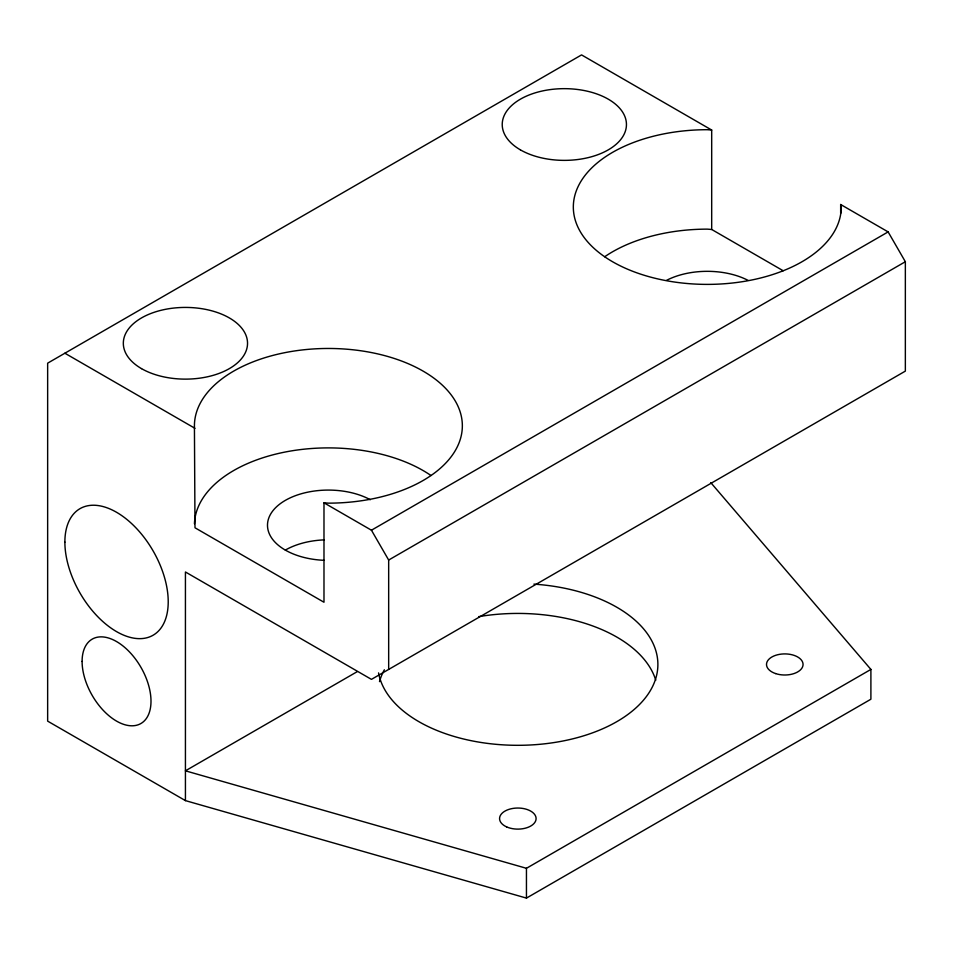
<?xml version="1.0" encoding="UTF-8"?>
<svg xmlns="http://www.w3.org/2000/svg" width="953" height="953" viewBox="0 0 953 953"><rect width="100%" height="100%" fill="white"/><g stroke="black" fill="none" stroke-linecap="round" stroke-linejoin="round"><path stroke-width="1.43" d="M710.795 482.647L870.899 669.423L870.899 699.216L526.449 898.095L185.43 800.615L185.43 571.979L371.444 679.37L905.35 371.11L905.35 261.73L888.125 231.901L840.665 204.502L840.665 213.412M526.449 898.095L526.449 868.302L870.899 669.423M323.984 502.815L328.38 503.148A133.968 77.348 0 0 0 462.348 425.8A133.968 77.348 0 0 0 328.38 348.464A133.968 77.348 0 0 0 194.424 425.8L194.996 527.783L323.984 602.248L323.984 502.815L371.444 530.213L888.125 231.901M388.669 669.423L388.669 560.042L905.35 261.73M357.208 671.662L185.43 770.822L526.449 868.302M783.199 270.759L711.688 229.47L711.688 130.037L707.281 129.703A133.968 77.348 0 0 0 573.325 207.051A133.968 77.348 0 0 0 707.281 284.387A133.968 77.348 0 0 0 841.249 207.051L840.665 204.502M711.688 229.47L707.281 229.137A133.968 77.348 0 0 0 604.69 256.75M711.688 130.037L581.556 54.905L47.65 363.164L47.65 721.135L185.43 800.615M64.875 353.218L194.996 428.338M371.444 530.213L388.669 560.042M194.448 523.805A133.968 77.348 0 0 1 283.72 452.318A133.968 77.348 0 0 1 430.982 475.511M324.056 560.304A60.897 35.154 0 0 1 272.665 511.058A60.897 35.154 0 0 1 370.312 499.741M666.528 280.361A60.897 35.154 0 0 1 748.045 280.361M285.328 550.095A60.897 35.154 0 0 1 324.056 539.886M533.918 584.129A140.055 80.862 0 0 1 657.761 667.839A140.055 80.862 0 0 1 522.22 745.27A140.055 80.862 0 0 1 378.544 672.889M379.508 681.621A140.055 80.862 0 0 1 384.357 669.792M478.668 616.651A140.055 80.862 0 0 1 655.759 680.228M64.875 542.114A73.071 42.182 60 0 0 142.378 638.534A73.071 42.182 60 0 0 142.378 535.193A73.071 42.182 60 0 0 64.875 542.114M82.101 661.442A48.71 28.125 60 0 0 133.765 725.721A48.71 28.125 60 0 0 133.765 656.82A48.71 28.125 60 0 0 82.101 661.442M141.52 368.632A62.112 35.857 0 0 0 245.421 352.55A62.112 35.857 0 0 0 169.36 308.641A62.112 35.857 0 0 0 141.52 368.632M520.421 149.871A62.112 35.857 0 0 0 624.334 133.789A62.112 35.857 0 0 0 548.261 89.88A62.112 35.857 0 0 0 520.421 149.871M506.662 826.918A18.262 10.543 0 0 0 535.931 819.997A18.262 10.543 0 0 0 510.903 808.823A18.262 10.543 0 0 0 506.662 826.918M775.659 673.592A18.262 10.543 0 0 0 803.057 664.455A18.262 10.543 0 0 0 775.659 655.319A18.262 10.543 0 0 0 775.659 673.592"/></g></svg>
